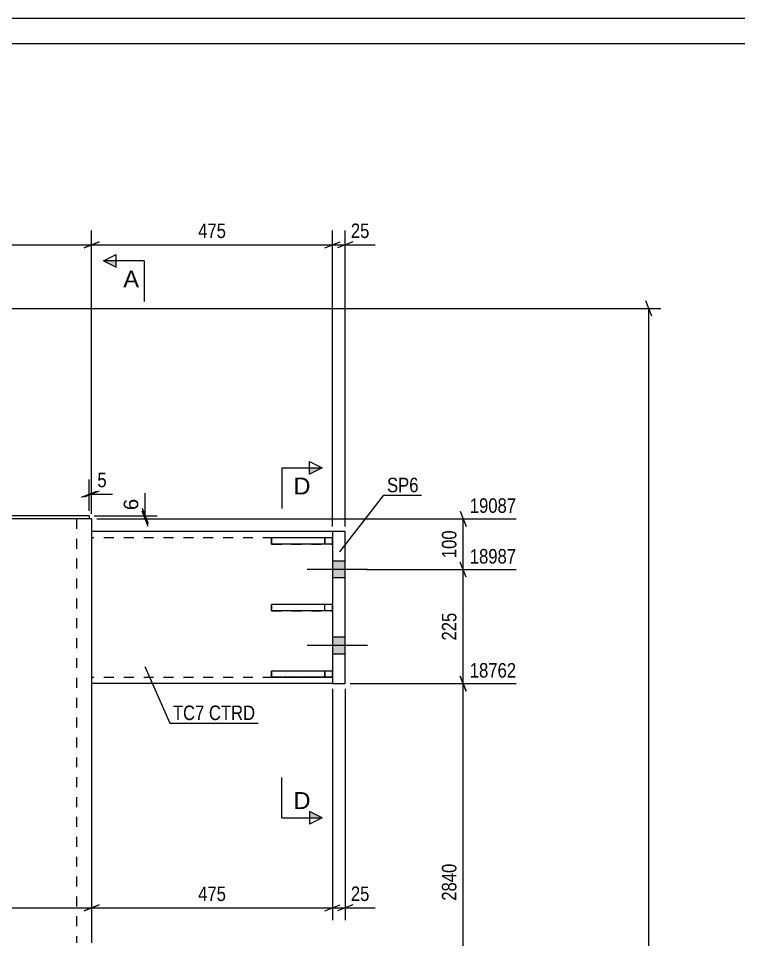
# Model space of a CAD drawing. Header units: millimetres. Extents: x -213 to 628, y -245 to 349.
# Drawn here: x 35.6 to 177.6, y 167.3 to 349.1 of the extents above; entities that cross this region are included whole.
import ezdxf

# ---------------------------------------------------------------- set-up
doc = ezdxf.new("R2010")
doc.units = ezdxf.units.MM
doc.linetypes.add('DXK_LINE_DOT2', pattern=[3.9198, 1.9599, -1.9599])
doc.styles.add('Arial', font='arial.ttf', dxfattribs={"height": 0.2})
doc.styles.add('Arial Narrow', font='ARIALN.TTF', dxfattribs={"height": 0.2})

# ---------------------------------------------------------------- blocks, each defined once
blk = doc.blocks.new('Unknown-339279055-1134')
at = {"color": 5, "linetype": 'Continuous'}
for p, q in [((627.99, 349.07), (-213.01, 349.07)), ((622.99, 344.07), (-208.01, 344.07))]:
    blk.add_line(p, q, dxfattribs=at)
blk = doc.blocks.new('Part-339279055-4439 - 4358')
at = {"color": 2, "linetype": 'Continuous'}
for p, q in [((97.5, 247.83), (50, 247.83)), ((97.5, 217.83), (50, 217.83))]:
    blk.add_line(p, q, dxfattribs=at)
at = {"color": 7, "linetype": 'DXK_LINE_DOT2'}
for p, q in [((50, 247.83), (50, 217.83)), ((97.5, 247.83), (97.5, 217.83)), ((97.5, 246.63), (50, 246.63)), ((97.5, 219.03), (50, 219.03))]:
    blk.add_line(p, q, dxfattribs=at)
blk = doc.blocks.new('Part-339279055-4526 - 4358')
at = {"color": 7, "linetype": 'DXK_LINE_DOT2'}
for p, q in [((97.5, 233.43), (85.5, 233.43)), ((85.5, 233.43), (85.5, 232.23)), ((96, 232.23), (96, 233.43)), ((97.5, 232.23), (97.5, 233.43)), ((85.5, 232.23), (97.5, 232.23))]:
    blk.add_line(p, q, dxfattribs=at)
blk = doc.blocks.new('Part-339279055-4524 - 4358')
at = {"color": 2, "linetype": 'Continuous'}
for p, q in [((97.5, 246.58), (85.5, 246.58)), ((85.5, 245.38), (85.5, 246.58)), ((97.5, 245.38), (85.5, 245.38)), ((97.5, 246.58), (97.5, 245.38))]:
    blk.add_line(p, q, dxfattribs=at)
at = {"color": 7, "linetype": 'DXK_LINE_DOT2'}
blk.add_line((96, 245.38), (96, 246.58), dxfattribs=at)
blk = doc.blocks.new('Part-339279055-4525 - 4358')
at = {"color": 7, "linetype": 'DXK_LINE_DOT2'}
for p, q in [((97.5, 220.28), (85.5, 220.28)), ((85.5, 220.28), (85.5, 219.08)), ((96, 220.28), (96, 219.08)), ((97.5, 219.08), (97.5, 220.28)), ((85.5, 219.08), (97.5, 219.08))]:
    blk.add_line(p, q, dxfattribs=at)
blk = doc.blocks.new('Part-339279055-4527 - 4358')
at = {"color": 7, "linetype": 'DXK_LINE_DOT2'}
for p, q in [((97.5, 246.58), (85.5, 246.58)), ((85.5, 246.58), (85.5, 245.38)), ((85.5, 245.38), (97.5, 245.38)), ((96, 246.58), (96, 245.38)), ((97.5, 245.38), (97.5, 246.58))]:
    blk.add_line(p, q, dxfattribs=at)
blk = doc.blocks.new('Part-339279055-4482 - 4358')
at = {"color": 2, "linetype": 'Continuous'}
for p, q in [((100, 247.83), (97.5, 247.83)), ((97.5, 247.83), (97.5, 217.83)), ((100, 217.83), (100, 247.83)), ((97.5, 217.83), (100, 217.83))]:
    blk.add_line(p, q, dxfattribs=at)
blk = doc.blocks.new('Part-339279055-4517 - 4358')
at = {"color": 2, "linetype": 'Continuous'}
for p, q in [((-49.5, 250.93), (-15.1, 250.93)), ((-49.5, 250.93), (-49.5, 250.33)), ((49.5, 250.93), (14.9, 250.93)), ((49.5, 250.93), (49.5, 250.33)), ((-49.5, 250.33), (-46.36, 250.33)), ((49.5, 250.33), (46.36, 250.33))]:
    blk.add_line(p, q, dxfattribs=at)
at = {"color": 7, "linetype": 'DXK_LINE_DOT2'}
for p, q in [((14.9, 250.93), (-15.1, 250.93)), ((46.36, 250.33), (-46.36, 250.33))]:
    blk.add_line(p, q, dxfattribs=at)
blk = doc.blocks.new('Part-339279055-4522 - 4358')
at = {"color": 2, "linetype": 'Continuous'}
for p, q in [((97.5, 220.28), (85.5, 220.28)), ((85.5, 219.08), (85.5, 220.28)), ((97.5, 220.28), (97.5, 219.08)), ((97.5, 219.08), (85.5, 219.08))]:
    blk.add_line(p, q, dxfattribs=at)
at = {"color": 7, "linetype": 'DXK_LINE_DOT2'}
blk.add_line((96, 219.08), (96, 220.28), dxfattribs=at)
blk = doc.blocks.new('Part-339279055-4523 - 4358')
at = {"color": 2, "linetype": 'Continuous'}
for p, q in [((97.5, 233.43), (85.5, 233.43)), ((85.5, 232.23), (85.5, 233.43)), ((97.5, 233.43), (97.5, 232.23)), ((97.5, 232.23), (85.5, 232.23))]:
    blk.add_line(p, q, dxfattribs=at)
at = {"color": 7, "linetype": 'DXK_LINE_DOT2'}
blk.add_line((96, 232.23), (96, 233.43), dxfattribs=at)
blk = doc.blocks.new('Part-339279055-4545 - 4358')
at = {"color": 2, "linetype": 'Continuous'}
for p, q in [((46.36, 250.33), (14.9, 250.33)), ((49.54, 250.33), (49.5, 250.33)), ((50, 250.33), (49.54, 250.33)), ((50, 250.33), (50, 166.72))]:
    blk.add_line(p, q, dxfattribs=at)
at = {"color": 7, "linetype": 'DXK_LINE_DOT2'}
for p, q in [((49.54, 250.33), (46.12, 250.33)), ((47, 250.33), (47, 166.72))]:
    blk.add_line(p, q, dxfattribs=at)
blk = doc.blocks.new('Bolt-339279055-4547 - 4358')
at = {"linetype": 'Continuous'}
for points in [[(97.5, 241.98), (97.5, 238.68), (100, 238.68), (100, 241.98)], [(97.5, 241.98), (97.5, 238.68), (100, 238.68), (100, 241.98)], [(97.5, 226.98), (97.5, 223.68), (100, 223.68), (100, 226.98)], [(97.5, 226.98), (97.5, 223.68), (100, 223.68), (100, 226.98)]]:
    blk.add_hatch(color=1, dxfattribs=at).paths.add_polyline_path(points)
at = {"color": 1, "linetype": 'Continuous'}
for p, q in [((100, 241.98), (97.5, 241.98)), ((100, 241.98), (97.5, 241.98)), ((104.4, 240.33), (92.5, 240.33)), ((104.4, 240.33), (92.5, 240.33)), ((100, 238.68), (97.5, 238.68)), ((100, 238.68), (97.5, 238.68)), ((100, 226.98), (97.5, 226.98)), ((100, 226.98), (97.5, 226.98)), ((104.4, 225.33), (92.5, 225.33)), ((104.4, 225.33), (92.5, 225.33)), ((100, 223.68), (97.5, 223.68)), ((100, 223.68), (97.5, 223.68))]:
    blk.add_line(p, q, dxfattribs=at)
blk = doc.blocks.new('StraightDimension-339279055-4844 - 4358')
at = {"color": 7, "linetype": 'Continuous'}
for p, q in [((0, 251.93), (0, 307.24)), ((50, 251.33), (50, 307.24)), ((1.5, 304.99), (-1.5, 303.79)), ((0, 304.39), (50, 304.39)), ((48.5, 303.79), (51.5, 304.99))]:
    blk.add_line(p, q, dxfattribs=at)
at = {"color": 0}
blk.add_wipeout([(28.34, 305.14), (28.34, 309.34), (21.66, 309.34), (21.66, 305.14)], dxfattribs=at)
at = {"color": 3, "style": 'Arial Narrow'}
blk.add_text('500', height=2.863, dxfattribs=at).set_placement((22.26, 305.74))
blk = doc.blocks.new('StraightDimension-339279055-20392 - 4358')
at = {"color": 7, "linetype": 'Continuous'}
for p, q in [((123.89, 216.33), (122.69, 219.33)), ((101, 217.83), (133.73, 217.83)), ((123.29, 139.51), (123.29, 217.83)), ((122.69, 141.01), (123.89, 138.01)), ((104.21, 139.51), (133.73, 139.51))]:
    blk.add_line(p, q, dxfattribs=at)
at = {"color": 0, "linetype": 'Continuous'}
blk.add_wipeout([(134.33, 218.43), (134.33, 222.63), (123.99, 222.63), (123.99, 218.43)], dxfattribs=at)
at = {"color": 0}
blk.add_wipeout([(122.54, 182.93), (118.34, 182.93), (118.34, 174.41), (122.54, 174.41)], dxfattribs=at)
at = {"color": 3, "linetype": 'Continuous', "style": 'Arial Narrow'}
blk.add_text('18762', height=2.863, dxfattribs=at).set_placement((124.59, 219.03))
at = {"color": 3, "style": 'Arial Narrow'}
blk.add_text('2840', height=2.863, rotation=90.0002, dxfattribs=at).set_placement((121.94, 175.01))
blk = doc.blocks.new('StraightDimension-339279055-20390 - 4358')
at = {"color": 7, "linetype": 'Continuous'}
for p, q in [((122.69, 251.83), (123.89, 248.83)), ((51, 250.33), (133.73, 250.33)), ((123.29, 240.33), (123.29, 250.33)), ((123.89, 238.83), (122.69, 241.83)), ((104.21, 240.33), (133.73, 240.33))]:
    blk.add_line(p, q, dxfattribs=at)
at = {"color": 0, "linetype": 'Continuous'}
blk.add_wipeout([(134.33, 250.93), (134.33, 255.13), (123.99, 255.13), (123.99, 250.93)], dxfattribs=at)
at = {"color": 0}
blk.add_wipeout([(122.54, 248.68), (118.34, 248.68), (118.34, 241.99), (122.54, 241.99)], dxfattribs=at)
at = {"color": 3, "linetype": 'Continuous', "style": 'Arial Narrow'}
blk.add_text('19087', height=2.863, dxfattribs=at).set_placement((124.59, 251.53))
at = {"color": 3, "style": 'Arial Narrow'}
blk.add_text('100', height=2.863, rotation=90.0002, dxfattribs=at).set_placement((121.94, 242.59))
blk = doc.blocks.new('StraightDimension-339279055-4680 - 4358')
at = {"color": 7, "linetype": 'Continuous'}
for p, q in [((49.5, 251.93), (49.5, 258.08)), ((50, 251.33), (50, 258.08)), ((48, 254.63), (51, 255.83)), ((51.5, 255.83), (48.5, 254.63)), ((49.5, 255.23), (50, 255.23))]:
    blk.add_line(p, q, dxfattribs=at)
at = {"color": 0}
blk.add_wipeout([(53.55, 255.98), (53.55, 260.18), (50.53, 260.18), (50.53, 255.98)], dxfattribs=at)
at = {"color": 7, "linetype": 'Continuous'}
blk.add_line((50, 255.23), (54.08, 255.23), dxfattribs=at)
blk.add_line((50, 255.23), (54.08, 255.23), dxfattribs=at)
at = {"color": 3, "style": 'Arial Narrow'}
blk.add_text('5', height=2.86, dxfattribs=at).set_placement((51.13, 256.58))
blk = doc.blocks.new('StraightDimension-339279055-4785 - 4358')
at = {"color": 7, "linetype": 'Continuous'}
for p, q in [((97.5, 216.83), (97.5, 171.2)), ((100, 216.83), (100, 171.2)), ((96, 173), (99, 174.2)), ((97.5, 173.6), (100, 173.6)), ((101.5, 174.2), (98.5, 173))]:
    blk.add_line(p, q, dxfattribs=at)
at = {"color": 0}
blk.add_wipeout([(105.38, 174.35), (105.38, 178.55), (100.53, 178.55), (100.53, 174.35)], dxfattribs=at)
at = {"color": 7, "linetype": 'Continuous'}
blk.add_line((100, 173.6), (105.91, 173.6), dxfattribs=at)
blk.add_line((100, 173.6), (105.91, 173.6), dxfattribs=at)
at = {"color": 3, "style": 'Arial Narrow'}
blk.add_text('25', height=2.863, dxfattribs=at).set_placement((101.13, 174.95))
blk = doc.blocks.new('StraightDimension-339279055-4801 - 4358')
at = {"color": 7, "linetype": 'Continuous'}
for p, q in [((50, 216.83), (50, 171.2)), ((97.5, 216.83), (97.5, 171.2)), ((51.5, 174.2), (48.5, 173)), ((50, 173.6), (97.5, 173.6)), ((96, 173), (99, 174.2))]:
    blk.add_line(p, q, dxfattribs=at)
at = {"color": 0}
blk.add_wipeout([(77.09, 174.35), (77.09, 178.55), (70.41, 178.55), (70.41, 174.35)], dxfattribs=at)
at = {"color": 3, "style": 'Arial Narrow'}
blk.add_text('475', height=2.863, dxfattribs=at).set_placement((71.01, 174.95))
blk = doc.blocks.new('StraightDimension-339279055-4809 - 4358')
at = {"color": 7, "linetype": 'Continuous'}
for p, q in [((-50, 216.83), (-50, 171.2)), ((50, 216.83), (50, 171.2)), ((-48.5, 174.2), (-51.5, 173)), ((-50, 173.6), (50, 173.6)), ((48.5, 173), (51.5, 174.2))]:
    blk.add_line(p, q, dxfattribs=at)
at = {"color": 0}
blk.add_wipeout([(4.26, 174.35), (4.26, 178.55), (-4.26, 178.55), (-4.26, 174.35)], dxfattribs=at)
at = {"color": 3, "style": 'Arial Narrow'}
blk.add_text('1000', height=2.863, dxfattribs=at).set_placement((-3.66, 174.95))
blk = doc.blocks.new('StraightDimension-339279055-4852 - 4358')
at = {"color": 7, "linetype": 'Continuous'}
for p, q in [((50, 251.33), (50, 307.24)), ((97.5, 248.83), (97.5, 307.24)), ((51.5, 304.99), (48.5, 303.79)), ((50, 304.39), (97.5, 304.39)), ((96, 303.79), (99, 304.99))]:
    blk.add_line(p, q, dxfattribs=at)
at = {"color": 0}
blk.add_wipeout([(77.09, 305.14), (77.09, 309.34), (70.41, 309.34), (70.41, 305.14)], dxfattribs=at)
at = {"color": 3, "style": 'Arial Narrow'}
blk.add_text('475', height=2.863, dxfattribs=at).set_placement((71.01, 305.74))
blk = doc.blocks.new('StraightDimension-339279055-20391 - 4358')
at = {"color": 7, "linetype": 'Continuous'}
for p, q in [((123.89, 238.83), (122.69, 241.83)), ((104.21, 240.33), (133.73, 240.33)), ((123.29, 217.83), (123.29, 240.33)), ((122.69, 219.33), (123.89, 216.33)), ((101, 217.83), (133.73, 217.83))]:
    blk.add_line(p, q, dxfattribs=at)
at = {"color": 0, "linetype": 'Continuous'}
blk.add_wipeout([(134.33, 240.93), (134.33, 245.13), (123.99, 245.13), (123.99, 240.93)], dxfattribs=at)
at = {"color": 0}
blk.add_wipeout([(122.54, 232.43), (118.34, 232.43), (118.34, 225.74), (122.54, 225.74)], dxfattribs=at)
at = {"color": 3, "linetype": 'Continuous', "style": 'Arial Narrow'}
blk.add_text('18987', height=2.863, dxfattribs=at).set_placement((124.59, 241.53))
at = {"color": 3, "style": 'Arial Narrow'}
blk.add_text('225', height=2.863, rotation=90.0002, dxfattribs=at).set_placement((121.94, 226.34))
blk = doc.blocks.new('StraightDimension-339279055-4860 - 4358')
at = {"color": 7, "linetype": 'Continuous'}
for p, q in [((97.5, 248.83), (97.5, 307.24)), ((100, 248.83), (100, 307.24)), ((96, 303.79), (99, 304.99)), ((97.5, 304.39), (100, 304.39)), ((101.5, 304.99), (98.5, 303.79))]:
    blk.add_line(p, q, dxfattribs=at)
at = {"color": 0}
blk.add_wipeout([(105.38, 305.14), (105.38, 309.34), (100.53, 309.34), (100.53, 305.14)], dxfattribs=at)
at = {"color": 7, "linetype": 'Continuous'}
blk.add_line((100, 304.39), (105.91, 304.39), dxfattribs=at)
blk.add_line((100, 304.39), (105.91, 304.39), dxfattribs=at)
at = {"color": 3, "style": 'Arial Narrow'}
blk.add_text('25', height=2.863, dxfattribs=at).set_placement((101.13, 305.74))
blk = doc.blocks.new('StraightDimension-339279055-16044 - 4358')
at = {"color": 7, "linetype": 'Continuous'}
for p, q in [((160.5, 290.35), (159.3, 293.35)), ((5.9, 291.85), (162.3, 291.85)), ((159.9, -2.5), (159.9, 291.85))]:
    blk.add_line(p, q, dxfattribs=at)
blk = doc.blocks.new('StraightDimension-339279055-20555 - 4358')
at = {"color": 7, "linetype": 'Continuous'}
for p, q in [((50.5, 250.93), (62.94, 250.93)), ((59.94, 252.43), (61.14, 249.43)), ((61.14, 248.83), (59.94, 251.83)), ((60.54, 250.33), (60.54, 250.93)), ((51, 250.33), (62.94, 250.33))]:
    blk.add_line(p, q, dxfattribs=at)
at = {"color": 0}
blk.add_wipeout([(59.79, 254.88), (55.59, 254.88), (55.59, 251.46), (59.79, 251.46)], dxfattribs=at)
at = {"color": 7, "linetype": 'Continuous'}
blk.add_line((60.54, 250.93), (60.54, 255.41), dxfattribs=at)
blk.add_line((60.54, 250.93), (60.54, 255.41), dxfattribs=at)
at = {"color": 3, "style": 'Arial'}
blk.add_text('6', height=2.87, rotation=90.0002, dxfattribs=at).set_placement((59.19, 252.06))
blk = doc.blocks.new('Mark-339279055-4435 - 4358')
at = {"color": 0}
blk.add_wipeout([(72.23, 210.65), (72.23, 213.65), (66.02, 213.65), (66.02, 210.65)], dxfattribs=at)
blk.add_wipeout([(72.23, 210.65), (72.23, 213.65), (66.02, 213.65), (66.02, 210.65)], dxfattribs=at)
at = {"color": 30, "linetype": 'Continuous'}
blk.add_line((60.51, 221.19), (65.42, 210.05), dxfattribs=at)
at = {"color": 3, "style": 'Arial Narrow'}
blk.add_text('TC7', height=2.863, dxfattribs=at).set_placement((66.02, 210.65))
at = {"color": 0}
blk.add_wipeout([(82.26, 210.65), (82.26, 213.65), (73.13, 213.65), (73.13, 210.65)], dxfattribs=at)
blk.add_wipeout([(82.26, 210.65), (82.26, 213.65), (73.13, 213.65), (73.13, 210.65)], dxfattribs=at)
at = {"color": 30, "linetype": 'Continuous'}
blk.add_line((65.42, 210.05), (82.86, 210.05), dxfattribs=at)
at = {"color": 3, "style": 'Arial Narrow'}
blk.add_text('CTRD', height=2.863, dxfattribs=at).set_placement((73.13, 210.65))
blk = doc.blocks.new('Mark-339279055-4478 - 4358')
at = {"color": 0}
blk.add_wipeout([(114.47, 255.59), (114.47, 258.59), (108.26, 258.59), (108.26, 255.59)], dxfattribs=at)
blk.add_wipeout([(114.47, 255.59), (114.47, 258.59), (108.26, 258.59), (108.26, 255.59)], dxfattribs=at)
at = {"color": 30, "linetype": 'Continuous'}
for p, q in [((98.98, 243.86), (107.66, 254.99)), ((107.66, 254.99), (115.07, 254.99))]:
    blk.add_line(p, q, dxfattribs=at)
at = {"color": 3, "style": 'Arial Narrow'}
blk.add_text('SP6', height=2.863, dxfattribs=at).set_placement((108.26, 255.59))
blk = doc.blocks.new('SectionMark-339279055-21747 - 4358')
at = {"color": 6, "linetype": 'Continuous'}
for p, q in [((87.5, 260.4), (87.5, 252.4)), ((87.5, 260.4), (95.5, 260.4)), ((93, 261.65), (95.5, 260.4)), ((87.5, 191.35), (87.5, 199.35)), ((87.5, 191.35), (95.5, 191.35)), ((95.5, 191.35), (93, 190.1))]:
    blk.add_line(p, q, dxfattribs=at)
at = {"color": 0, "linetype": 'Continuous'}
for points in [[(93.17, 255.15), (93.17, 258.65), (88.5, 258.65), (88.5, 255.15)], [(93.17, 193.1), (93.17, 196.6), (88.5, 196.6), (88.5, 193.1)]]:
    blk.add_wipeout(points, dxfattribs=at)
at = {"linetype": 'Continuous'}
for points in [[(93, 259.15), (93, 260.4), (95.5, 260.4)], [(93, 191.35), (93, 192.6), (95.5, 191.35)]]:
    blk.add_hatch(color=6, dxfattribs=at).paths.add_polyline_path(points)
at = {"color": 6, "linetype": 'Continuous'}
for p, q in [((93, 259.15), (93, 261.65)), ((95.5, 260.4), (93, 259.15)), ((95.5, 191.35), (93, 192.6)), ((93, 192.6), (93, 190.1))]:
    blk.add_line(p, q, dxfattribs=at)
at = {"color": 3, "linetype": 'Continuous', "style": 'Arial'}
for p in [(88.5, 255.15), (88.5, 193.1)]:
    blk.add_text(' D', height=3.343, dxfattribs=at).set_placement(p)
blk = doc.blocks.new('SectionMark-339279055-4944 - 4358')
at = {"linetype": 'Continuous'}
blk.add_hatch(color=6, dxfattribs=at).paths.add_polyline_path([(54.85, 301.25), (54.85, 300), (52.35, 301.25)])
at = {"color": 6, "linetype": 'Continuous'}
for p, q in [((52.35, 301.25), (54.85, 302.5)), ((54.85, 300), (54.85, 302.5)), ((60.35, 301.25), (52.35, 301.25)), ((52.35, 301.25), (54.85, 300)), ((60.35, 301.25), (60.35, 293.25))]:
    blk.add_line(p, q, dxfattribs=at)
at = {"color": 0, "linetype": 'Continuous'}
blk.add_wipeout([(59.35, 296), (59.35, 299.5), (56.24, 299.5), (56.24, 296)], dxfattribs=at)
at = {"color": 3, "linetype": 'Continuous', "style": 'Arial'}
blk.add_text('A', height=3.34, rotation=-0.0115, dxfattribs=at).set_placement((56.24, 296))

msp = doc.modelspace()

# ---------------------------------------------------------------- block references
for name in ['Unknown-339279055-1134', 'Part-339279055-4545 - 4358', 'Part-339279055-4517 - 4358', 'Part-339279055-4439 - 4358', 'Part-339279055-4482 - 4358', 'Part-339279055-4524 - 4358', 'Part-339279055-4527 - 4358', 'Bolt-339279055-4547 - 4358', 'Part-339279055-4526 - 4358', 'Part-339279055-4523 - 4358', 'Part-339279055-4525 - 4358', 'Part-339279055-4522 - 4358']:
    msp.add_blockref(name, (0, 0))

# ---------------------------------------------------------------- next in the draw order: block references
for name in ['StraightDimension-339279055-4844 - 4358', 'StraightDimension-339279055-20392 - 4358']:
    msp.add_blockref(name, (0, 0))

# ---------------------------------------------------------------- next in the draw order: block references
for name in ['StraightDimension-339279055-20390 - 4358', 'StraightDimension-339279055-4785 - 4358']:
    msp.add_blockref(name, (0, 0))

# ---------------------------------------------------------------- next in the draw order: block references
for name in ['StraightDimension-339279055-4680 - 4358', 'StraightDimension-339279055-20391 - 4358', 'StraightDimension-339279055-4801 - 4358']:
    msp.add_blockref(name, (0, 0))

# ---------------------------------------------------------------- next in the draw order: block references
for name in ['StraightDimension-339279055-4852 - 4358', 'StraightDimension-339279055-4809 - 4358']:
    msp.add_blockref(name, (0, 0))

# ---------------------------------------------------------------- next in the draw order: block references
msp.add_blockref('StraightDimension-339279055-4860 - 4358', (0, 0))

# ---------------------------------------------------------------- next in the draw order: block references
msp.add_blockref('StraightDimension-339279055-16044 - 4358', (0, 0))

# ---------------------------------------------------------------- next in the draw order: block references
for name in ['SectionMark-339279055-21747 - 4358', 'Mark-339279055-4478 - 4358', 'StraightDimension-339279055-20555 - 4358', 'Mark-339279055-4435 - 4358']:
    msp.add_blockref(name, (0, 0))

# ---------------------------------------------------------------- next in the draw order: block references
msp.add_blockref('SectionMark-339279055-4944 - 4358', (0, 0))

doc.saveas('drawing.dxf')
